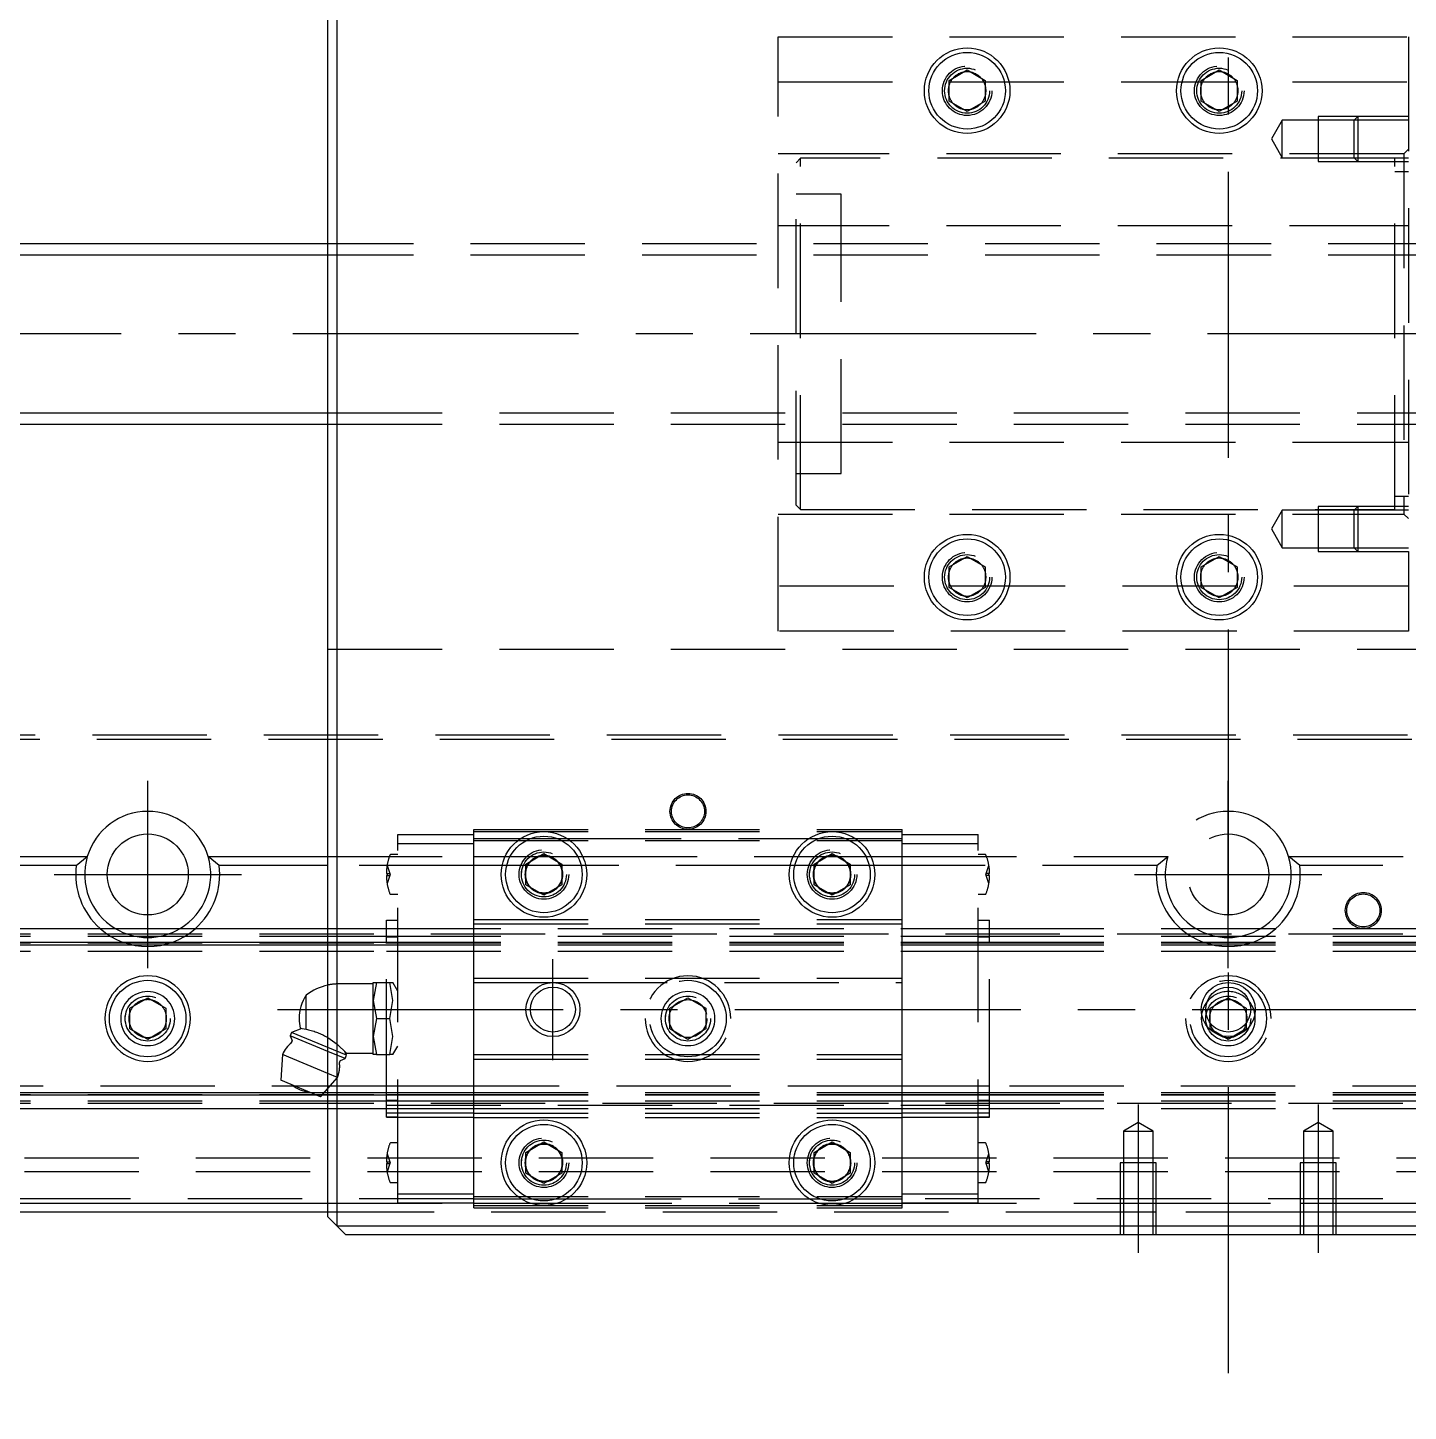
# Model space of a CAD drawing. Extents: x -13 to 861, y -286 to 120.
# Drawn here: x 126.7 to 280, y -119.6 to 34 of the extents above; entities that cross this region are included whole.
import ezdxf

# ---------------------------------------------------------------- set-up
doc = ezdxf.new("R2010")
doc.units = 0
doc.linetypes.add('CENTER', pattern=[50.8, 31.75, -6.35, 6.35, -6.35])
doc.linetypes.add('DASHED', pattern=[19.05, 12.7, -6.35])
doc.layers.get('0').update_dxf_attribs({"linetype": 'CONTINUOUS'})
doc.layers.add('CENTER', color=1, linetype='CENTER')

msp = doc.modelspace()

# ---------------------------------------------------------------- linework, layer by layer
at = {"color": 7, "linetype": 'CONTINUOUS'}
for p, q in [((161, 99), (161, -99)), ((160, -98), (160, 98)), ((229, 28.15), (231, 29.31)), ((231, 29.31), (233, 28.15)), ((257, 28.15), (259, 29.31)), ((259, 29.31), (261, 28.15)), ((229, 25.85), (229, 28.15)), ((233, 28.15), (233, 25.85)), ((257, 25.85), (257, 28.15)), ((261, 28.15), (261, 25.85)), ((231, 24.69), (229, 25.85)), ((233, 25.85), (231, 24.69)), ((259, 24.69), (257, 25.85)), ((261, 25.85), (259, 24.69)), ((160, 10), (28, 10)), ((28, -10), (160, -10)), ((229, -25.85), (231, -24.69)), ((229, -28.15), (229, -25.85)), ((231, -24.69), (233, -25.85)), ((233, -25.85), (233, -28.15)), ((257, -25.85), (259, -24.69)), ((257, -28.15), (257, -25.85)), ((259, -24.69), (261, -25.85)), ((261, -25.85), (261, -28.15)), ((231, -29.31), (229, -28.15)), ((233, -28.15), (231, -29.31)), ((259, -29.31), (257, -28.15)), ((261, -28.15), (259, -29.31)), ((26.71, -58), (133.29, -58)), ((132.06, -59), (133.29, -58)), ((146.71, -58), (160, -58)), ((147.94, -59), (146.71, -58)), ((182, -58.85), (184, -57.69)), ((184, -57.69), (186, -58.85)), ((214, -58.85), (216, -57.69)), ((216, -57.69), (218, -58.85)), ((132.06, -59), (27.94, -59)), ((160, -59), (147.94, -59)), ((182, -61.15), (182, -58.85)), ((186, -58.85), (186, -61.15)), ((214, -61.15), (214, -58.85)), ((218, -58.85), (218, -61.15)), ((184, -62.31), (182, -61.15)), ((186, -61.15), (184, -62.31)), ((216, -62.31), (214, -61.15)), ((218, -61.15), (216, -62.31)), ((0, -66), (160, -66)), ((0, -67.52), (160, -67.52)), ((0, -67.8), (160, -67.8)), ((138, -74.85), (140, -73.69)), ((140, -73.69), (142, -74.85)), ((157.6, -77.18), (157.6, -73.4)), ((138, -77.15), (138, -74.85)), ((142, -74.85), (142, -77.15)), ((140, -78.31), (138, -77.15)), ((142, -77.15), (140, -78.31)), ((155.98, -77.56), (155.83, -77.93)), ((155.83, -77.93), (156.04, -78.44)), ((160, -79.66), (155.83, -77.93)), ((157.1, -77.09), (155.98, -77.56)), ((160, -79.22), (155.98, -77.56)), ((156.94, -77.07), (157.6, -77.18)), ((157.6, -77.18), (157.73, -77.21)), ((157.73, -77.21), (157.87, -77.24)), ((157.87, -77.24), (158.02, -77.28)), ((158.02, -77.28), (158.16, -77.32)), ((158.16, -77.32), (158.31, -77.36)), ((158.31, -77.36), (158.47, -77.41)), ((158.47, -77.41), (158.59, -77.46)), ((158.59, -77.46), (158.73, -77.5)), ((158.73, -77.5), (158.86, -77.55)), ((158.86, -77.55), (158.99, -77.61)), ((158.99, -77.61), (159.12, -77.66)), ((159.12, -77.66), (159.26, -77.72)), ((159.26, -77.72), (159.39, -77.78)), ((159.39, -77.78), (159.52, -77.84)), ((159.52, -77.84), (159.65, -77.91)), ((159.65, -77.91), (159.78, -77.98)), ((159.78, -77.98), (159.91, -78.05)), ((159.91, -78.05), (160, -78.1)), ((154.97, -80), (154.77, -82.84)), ((160, -82.09), (154.97, -80)), ((159.2, -84.68), (154.77, -82.84)), ((0, -84.2), (158.05, -84.2)), ((159.2, -84.68), (160, -83.76)), ((159.62, -84.2), (160, -84.2)), ((0, -84.48), (158.73, -84.48)), ((0, -86), (160, -86)), ((159.37, -84.48), (160, -84.48)), ((182, -90.85), (184, -89.69)), ((184, -89.69), (186, -90.85)), ((214, -90.85), (216, -89.69)), ((216, -89.69), (218, -90.85)), ((182, -93.15), (182, -90.85)), ((186, -90.85), (186, -93.15)), ((214, -93.15), (214, -90.85)), ((218, -90.85), (218, -93.15)), ((184, -94.31), (182, -93.15)), ((186, -93.15), (184, -94.31)), ((216, -94.31), (214, -93.15)), ((218, -93.15), (216, -94.31)), ((1, -96.5), (160, -96.5)), ((160, -97.5), (2, -97.5)), ((161, -99), (160, -98)), ((162, -100), (161, -99)), ((161, -99), (359, -99)), ((358, -100), (162, -100))]:
    msp.add_line(p, q, dxfattribs=at)
at = {"color": 3, "linetype": 'DASHED'}
for p, q in [((210, 33), (280, 33)), ((210, -33), (210, 33)), ((280, 33), (280, -33)), ((210, 28), (280, 28)), ((228.5, 27), (228.51, 27.25)), ((256.5, 27), (256.51, 27.25)), ((266, 23.75), (264.79, 21.65)), ((270, 23.75), (266, 23.75)), ((266, 19.55), (266, 23.75)), ((274.4, 24.15), (270, 24.15)), ((270, 24.15), (270, 19.15)), ((274, 23.75), (270, 23.75)), ((274.4, 24.15), (274, 23.75)), ((280, 23.75), (274, 23.75)), ((280, 23.75), (274, 23.75)), ((274, 19.55), (274, 23.75)), ((280, 24.15), (274.4, 24.15)), ((280, 24.15), (274.4, 24.15)), ((274.4, 24.15), (274.4, 19.15)), ((264.79, 21.65), (266, 19.55)), ((279.5, 20), (210, 20)), ((280, 20.5), (279.5, 20)), ((279.5, 20), (279.5, -20)), ((212.5, 19.5), (212, 19)), ((212, -19), (212, 19)), ((278.5, 19.5), (212.5, 19.5)), ((212.5, -19.5), (212.5, 19.5)), ((266, 19.55), (270, 19.55)), ((270, 19.55), (274, 19.55)), ((270, 19.15), (274.4, 19.15)), ((274, 19.55), (280, 19.55)), ((274, 19.55), (274.4, 19.15)), ((274, 19.55), (280, 19.55)), ((274.4, 19.15), (280, 19.15)), ((274.4, 19.15), (280, 19.15)), ((278.5, -19.5), (278.5, 19.5)), ((280, 18), (278.5, 18)), ((217, 15.5), (212, 15.5)), ((217, -15.5), (217, 15.5)), ((279.5, 12), (210, 12)), ((280, 12), (279.5, 12)), ((360, 10), (160, 10)), ((360, 8.75), (160, 8.75)), ((160, -8.75), (360, -8.75)), ((160, -10), (360, -10)), ((210, -12), (279.5, -12)), ((279.5, -12), (280, -12)), ((212, -15.5), (217, -15.5)), ((278.5, -18), (280, -18)), ((212, -19), (212.5, -19.5)), ((212.5, -19.5), (278.5, -19.5)), ((266, -19.55), (264.79, -21.65)), ((270, -19.55), (266, -19.55)), ((266, -21.65), (266, -19.55)), ((274.4, -19.15), (270, -19.15)), ((270, -19.15), (270, -24.15)), ((274, -19.55), (270, -19.55)), ((274.4, -19.15), (274, -19.55)), ((280, -19.55), (274, -19.55)), ((280, -19.55), (274, -19.55)), ((274, -23.75), (274, -19.55)), ((280, -19.15), (274.4, -19.15)), ((280, -19.15), (274.4, -19.15)), ((274.4, -19.15), (274.4, -24.15)), ((210, -20), (279.5, -20)), ((279.5, -20), (280, -20.5)), ((264.79, -21.65), (266, -23.75)), ((266, -23.75), (266, -21.65)), ((266, -23.75), (270, -23.75)), ((270, -23.75), (274, -23.75)), ((270, -24.15), (274.4, -24.15)), ((274, -23.75), (280, -23.75)), ((274, -23.75), (274.4, -24.15)), ((274, -23.75), (280, -23.75)), ((274.4, -24.15), (280, -24.15)), ((274.4, -24.15), (280, -24.15)), ((228.5, -27), (228.51, -26.75)), ((256.5, -27), (256.52, -26.7)), ((280, -28), (210, -28)), ((280, -33), (210, -33)), ((160, -35), (360, -35)), ((0.5, -44.5), (519.5, -44.5)), ((1, -45), (519, -45)), ((176.2, -56), (176.2, -55)), ((176.2, -55), (223.8, -55)), ((176.2, -55.25), (223.8, -55.25)), ((223.8, -56), (223.8, -55)), ((167.77, -55.55), (176.2, -55.55)), ((167.77, -56.55), (167.77, -55.55)), ((167.77, -56.55), (176.2, -56.55)), ((167.77, -95.45), (167.77, -56.55)), ((176.2, -65), (176.2, -56)), ((176.2, -56), (181.44, -56)), ((176.2, -56.25), (223.8, -56.25)), ((181.44, -56), (182.56, -56)), ((182.56, -56), (185.44, -56)), ((185.44, -56), (186.56, -56)), ((186.56, -56), (213.44, -56)), ((213.44, -56), (214.56, -56)), ((214.56, -56), (217.44, -56)), ((217.44, -56), (218.56, -56)), ((218.56, -56), (223.8, -56)), ((223.8, -55.55), (232.23, -55.55)), ((223.8, -65), (223.8, -56)), ((223.8, -56.55), (232.23, -56.55)), ((232.23, -56.55), (232.23, -55.55)), ((232.23, -95.45), (232.23, -56.55)), ((160, -58), (176.2, -58)), ((167.77, -57.8), (166.99, -57.8)), ((176.2, -58), (179.69, -58)), ((179.69, -58), (180.25, -58)), ((180.25, -58), (182.11, -58)), ((182.11, -58), (182.5, -58)), ((182.5, -58), (183.36, -58)), ((183.36, -58), (183.46, -58)), ((183.46, -58), (183.5, -58)), ((183.5, -58), (184.5, -58)), ((184.5, -58), (184.54, -58)), ((184.54, -58), (184.64, -58)), ((184.64, -58), (185.5, -58)), ((185.5, -58), (185.89, -58)), ((185.89, -58), (187.75, -58)), ((187.75, -58), (188.31, -58)), ((188.31, -58), (211.69, -58)), ((211.69, -58), (212.25, -58)), ((212.25, -58), (214.11, -58)), ((214.11, -58), (214.5, -58)), ((214.5, -58), (215.36, -58)), ((215.36, -58), (215.46, -58)), ((215.46, -58), (215.5, -58)), ((215.5, -58), (216.5, -58)), ((216.5, -58), (216.54, -58)), ((216.54, -58), (216.64, -58)), ((216.64, -58), (217.5, -58)), ((217.5, -58), (217.89, -58)), ((217.89, -58), (219.75, -58)), ((219.75, -58), (220.31, -58)), ((220.31, -58), (223.8, -58)), ((223.8, -58), (253.29, -58)), ((233.01, -57.8), (232.23, -57.8)), ((252.06, -59), (253.29, -58)), ((266.71, -58), (296.2, -58)), ((267.94, -59), (266.71, -58)), ((176.2, -59), (160, -59)), ((166.5, -59.9), (166.58, -59.9)), ((166.58, -59), (166.9, -59.9)), ((166.58, -59.9), (166.9, -59.9)), ((166.58, -59.9), (166.58, -60.1)), ((166.9, -59.9), (166.94, -60)), ((179.36, -59), (176.2, -59)), ((179.87, -59), (179.36, -59)), ((181.44, -59), (179.87, -59)), ((181.71, -59), (181.44, -59)), ((181.5, -60), (181.53, -59.59)), ((182, -59), (181.71, -59)), ((182.15, -59), (182, -59)), ((182.2, -59), (182.15, -59)), ((185.8, -59), (182.2, -59)), ((185.85, -59), (185.8, -59)), ((186, -59), (185.85, -59)), ((186.29, -59), (186, -59)), ((186.56, -59), (186.29, -59)), ((188.13, -59), (186.56, -59)), ((188.64, -59), (188.13, -59)), ((211.36, -59), (188.64, -59)), ((211.87, -59), (211.36, -59)), ((213.44, -59), (211.87, -59)), ((213.71, -59), (213.44, -59)), ((213.5, -60), (213.53, -59.59)), ((214, -59), (213.71, -59)), ((214.15, -59), (214, -59)), ((214.2, -59), (214.15, -59)), ((217.8, -59), (214.2, -59)), ((217.85, -59), (217.8, -59)), ((218, -59), (217.85, -59)), ((218.29, -59), (218, -59)), ((218.56, -59), (218.29, -59)), ((220.13, -59), (218.56, -59)), ((220.64, -59), (220.13, -59)), ((223.8, -59), (220.64, -59)), ((252.06, -59), (223.8, -59)), ((233.1, -59.9), (233.06, -60)), ((233.1, -59.9), (233.42, -59)), ((233.42, -59.9), (233.1, -59.9)), ((233.42, -60.1), (233.42, -59.9)), ((233.42, -59.9), (233.5, -59.9)), ((296.2, -59), (267.94, -59)), ((166.58, -60.1), (166.5, -60.1)), ((166.9, -60.1), (166.58, -61)), ((166.58, -60.1), (166.9, -60.1)), ((166.9, -60.1), (166.94, -60)), ((233.1, -60.1), (233.06, -60)), ((233.42, -61), (233.1, -60.1)), ((233.42, -60.1), (233.1, -60.1)), ((233.5, -60.1), (233.42, -60.1)), ((166.99, -62.2), (167.77, -62.2)), ((232.23, -62.2), (233.01, -62.2)), ((160, -66), (166.5, -66)), ((166.5, -65.07), (167.77, -65.07)), ((166.5, -67.67), (166.5, -65.07)), ((166.5, -65.08), (167.77, -65.08)), ((166.5, -66), (223.8, -66)), ((176.2, -65.5), (176.2, -65)), ((176.2, -65), (223.8, -65)), ((176.2, -71.5), (176.2, -65.5)), ((176.2, -65.5), (223.8, -65.5)), ((223.8, -65.5), (223.8, -65)), ((223.8, -71.5), (223.8, -65.5)), ((223.8, -66), (233.5, -66)), ((232.23, -65.07), (233.5, -65.07)), ((232.23, -65.08), (233.5, -65.08)), ((233.5, -67.67), (233.5, -65.07)), ((233.5, -66), (286.5, -66)), ((0, -66.6), (520, -66.6)), ((0, -66.85), (160, -66.85)), ((0, -67.58), (166.5, -67.58)), ((160, -66.85), (166.5, -66.85)), ((160, -67.52), (166.5, -67.52)), ((166.5, -66.85), (223.8, -66.85)), ((166.5, -66.92), (167.77, -66.92)), ((166.5, -67.52), (223.8, -67.52)), ((166.5, -67.58), (223.8, -67.58)), ((223.8, -66.85), (233.5, -66.85)), ((223.8, -67.52), (233.5, -67.52)), ((223.8, -67.58), (233.5, -67.58)), ((232.23, -66.92), (233.5, -66.92)), ((233.5, -66.85), (286.5, -66.85)), ((233.5, -67.52), (286.5, -67.52)), ((233.5, -67.58), (286.5, -67.58)), ((0, -68.5), (166.5, -68.5)), ((160, -67.8), (166.5, -67.8)), ((166.5, -84.33), (166.5, -67.67)), ((166.5, -67.8), (223.8, -67.8)), ((166.5, -68.5), (223.8, -68.5)), ((223.8, -67.8), (233.5, -67.8)), ((223.8, -68.5), (233.5, -68.5)), ((233.5, -84.33), (233.5, -67.67)), ((233.5, -67.8), (286.5, -67.8)), ((233.5, -68.5), (286.5, -68.5)), ((165.04, -72.15), (161.04, -72.15)), ((161.04, -78.83), (161.04, -72.15)), ((165.04, -74), (165.04, -72)), ((165.04, -72), (165.4, -72)), ((165.4, -72), (165.04, -74)), ((165.4, -72), (166.87, -72)), ((166.87, -72), (167.22, -72)), ((167.22, -74), (166.87, -72)), ((167.77, -72.94), (167.22, -72)), ((176.2, -72), (176.2, -71.5)), ((176.2, -71.5), (223.8, -71.5)), ((176.2, -80), (176.2, -72)), ((176.2, -72), (185, -72)), ((185, -72), (223.8, -72)), ((223.8, -72), (223.8, -71.5)), ((223.8, -80), (223.8, -72)), ((198, -74.85), (200, -73.69)), ((200, -73.69), (202, -74.85)), ((258, -74.85), (260, -73.69)), ((260, -73.69), (262, -74.85)), ((165.04, -78), (165.04, -74)), ((165.04, -74), (165.4, -76)), ((166.87, -76), (167.22, -74)), ((198, -77.15), (198, -74.85)), ((202, -74.85), (202, -77.15)), ((258, -76.5), (258, -74.85)), ((262, -74.85), (262, -76.5)), ((137.5, -76), (137.53, -75.59)), ((165.4, -76), (165.04, -78)), ((165.4, -76), (166.87, -76)), ((167.22, -78), (166.87, -76)), ((197.5, -76), (197.53, -75.59)), ((257.5, -76), (257.53, -75.59)), ((258, -77.15), (258, -76.5)), ((262, -76.5), (262, -77.15)), ((160, -78.1), (161.04, -78.83)), ((165.04, -80), (165.04, -78)), ((165.04, -78), (165.4, -80)), ((166.87, -80), (167.22, -78)), ((200, -78.31), (198, -77.15)), ((202, -77.15), (200, -78.31)), ((260, -78.31), (258, -77.15)), ((262, -77.15), (260, -78.31)), ((162.08, -80.08), (160, -79.22)), ((161.93, -80.45), (160, -79.66)), ((161.04, -78.83), (162.08, -79.85)), ((162.08, -80.08), (161.9, -79.64)), ((162.08, -79.85), (165.04, -79.85)), ((167.22, -80), (167.77, -79.06)), ((161.42, -80.66), (161.93, -80.45)), ((161.93, -80.45), (162.08, -80.08)), ((165.4, -80), (165.04, -80)), ((165.4, -80), (166.87, -80)), ((167.22, -80), (166.87, -80)), ((176.2, -80), (223.8, -80)), ((176.2, -80.5), (176.2, -80)), ((176.2, -86.5), (176.2, -80.5)), ((176.2, -80.5), (223.8, -80.5)), ((223.8, -80.5), (223.8, -80)), ((223.8, -86.5), (223.8, -80.5)), ((161.07, -82.53), (160, -82.09)), ((160, -83.76), (161.07, -82.53)), ((166.5, -83.5), (0, -83.5)), ((0, -84.42), (166.5, -84.42)), ((158.05, -84.2), (159.62, -84.2)), ((160, -84.2), (166.5, -84.2)), ((176.2, -83.5), (166.5, -83.5)), ((166.5, -84.2), (176.2, -84.2)), ((166.5, -86.93), (166.5, -84.33)), ((166.5, -84.42), (176.2, -84.42)), ((223.8, -83.5), (176.2, -83.5)), ((176.2, -84.2), (223.8, -84.2)), ((176.2, -84.42), (223.8, -84.42)), ((233.5, -83.5), (223.8, -83.5)), ((223.8, -84.2), (233.5, -84.2)), ((223.8, -84.42), (233.5, -84.42)), ((286.5, -83.5), (233.5, -83.5)), ((233.5, -84.2), (286.5, -84.2)), ((233.5, -86.93), (233.5, -84.33)), ((233.5, -84.42), (286.5, -84.42)), ((0, -85.15), (160, -85.15)), ((0, -85.4), (520, -85.4)), ((158.73, -84.48), (159.37, -84.48)), ((160, -84.48), (166.5, -84.48)), ((160, -85.15), (166.5, -85.15)), ((160, -86), (166.5, -86)), ((166.5, -84.48), (176.2, -84.48)), ((167.77, -85.08), (166.5, -85.08)), ((166.5, -85.15), (176.2, -85.15)), ((166.5, -85.6), (233.5, -85.6)), ((166.5, -86), (176.2, -86)), ((176.2, -84.48), (223.8, -84.48)), ((176.2, -85.15), (223.8, -85.15)), ((176.2, -86), (223.8, -86)), ((223.8, -84.48), (233.5, -84.48)), ((223.8, -85.15), (233.5, -85.15)), ((223.8, -86), (233.5, -86)), ((233.5, -85.08), (232.23, -85.08)), ((233.5, -84.48), (286.5, -84.48)), ((233.5, -85.15), (286.5, -85.15)), ((233.5, -86), (286.5, -86)), ((166.5, -86.46), (167.77, -86.46)), ((166.5, -86.92), (167.77, -86.92)), ((166.5, -86.93), (167.77, -86.93)), ((167.77, -86.46), (176.2, -86.46)), ((167.77, -86.93), (176.2, -86.93)), ((176.2, -87), (176.2, -86.5)), ((176.2, -86.5), (223.8, -86.5)), ((176.2, -96), (176.2, -87)), ((176.2, -87), (223.8, -87)), ((223.8, -86.46), (232.23, -86.46)), ((223.8, -87), (223.8, -86.5)), ((223.8, -86.93), (232.23, -86.93)), ((223.8, -96), (223.8, -87)), ((232.23, -86.46), (233.5, -86.46)), ((232.23, -86.92), (233.5, -86.92)), ((232.23, -86.93), (233.5, -86.93)), ((250, -87.55), (248.35, -88.5)), ((251.65, -88.5), (250, -87.55)), ((270, -87.55), (268.35, -88.5)), ((271.65, -88.5), (270, -87.55)), ((248.35, -88.5), (248.35, -92)), ((248.35, -88.5), (251.65, -88.5)), ((251.65, -92), (251.65, -88.5)), ((268.35, -88.5), (268.35, -92)), ((268.35, -88.5), (271.65, -88.5)), ((271.65, -92), (271.65, -88.5)), ((167.77, -89.8), (166.99, -89.8)), ((233.01, -89.8), (232.23, -89.8)), ((520, -91.5), (0, -91.5)), ((166.5, -91.9), (166.58, -91.9)), ((166.58, -92.1), (166.5, -92.1)), ((166.58, -91), (166.9, -91.9)), ((166.58, -91.9), (166.9, -91.9)), ((166.58, -91.9), (166.58, -92.1)), ((166.9, -92.1), (166.58, -93)), ((166.58, -92.1), (166.9, -92.1)), ((166.9, -91.9), (166.94, -92)), ((166.9, -92.1), (166.94, -92)), ((181.5, -92), (181.53, -91.59)), ((213.5, -92), (213.53, -91.59)), ((233.1, -91.9), (233.06, -92)), ((233.1, -92.1), (233.06, -92)), ((233.1, -91.9), (233.42, -91)), ((233.42, -91.9), (233.1, -91.9)), ((233.42, -93), (233.1, -92.1)), ((233.42, -92.1), (233.1, -92.1)), ((233.42, -92.1), (233.42, -91.9)), ((233.42, -91.9), (233.5, -91.9)), ((233.5, -92.1), (233.42, -92.1)), ((248, -92), (248, -100)), ((252, -92), (248, -92)), ((248.35, -92), (248.35, -100)), ((251.65, -100), (251.65, -92)), ((252, -100), (252, -92)), ((268, -92), (268, -100)), ((272, -92), (268, -92)), ((268.35, -92), (268.35, -100)), ((271.65, -100), (271.65, -92)), ((272, -100), (272, -92)), ((520, -93), (0, -93)), ((166.99, -94.2), (167.77, -94.2)), ((232.23, -94.2), (233.01, -94.2)), ((176.2, -96), (0.5, -96)), ((160, -96.5), (176.2, -96.5)), ((167.77, -96.45), (167.77, -95.45)), ((167.77, -95.45), (176.2, -95.45)), ((167.77, -96.45), (176.2, -96.45)), ((176.2, -95.75), (223.8, -95.75)), ((176.2, -97), (176.2, -96)), ((176.2, -96), (181.44, -96)), ((176.2, -96.5), (182.48, -96.5)), ((176.2, -96.75), (223.8, -96.75)), ((181.44, -96), (182.56, -96)), ((182.48, -96.5), (185.52, -96.5)), ((182.56, -96), (185.44, -96)), ((185.44, -96), (186.56, -96)), ((185.52, -96.5), (214.48, -96.5)), ((186.56, -96), (213.44, -96)), ((213.44, -96), (214.56, -96)), ((214.48, -96.5), (217.52, -96.5)), ((214.56, -96), (217.44, -96)), ((217.44, -96), (218.56, -96)), ((217.52, -96.5), (223.8, -96.5)), ((218.56, -96), (223.8, -96)), ((223.8, -95.45), (232.23, -95.45)), ((223.8, -97), (223.8, -96)), ((296.2, -96), (223.8, -96)), ((223.8, -96.45), (232.23, -96.45)), ((223.8, -96.5), (248, -96.5)), ((232.23, -96.45), (232.23, -95.45)), ((248, -96.5), (252, -96.5)), ((252, -96.5), (268, -96.5)), ((268, -96.5), (272, -96.5)), ((272, -96.5), (296.2, -96.5)), ((248, -97.5), (160, -97.5)), ((176.2, -97), (223.8, -97)), ((252, -97.5), (248, -97.5)), ((268, -97.5), (252, -97.5)), ((272, -97.5), (268, -97.5)), ((360, -97.5), (272, -97.5))]:
    msp.add_line(p, q, dxfattribs=at)
at = {"color": 3, "linetype": 'CONTINUOUS'}
for p, q in [((160, 8.75), (28, 8.75)), ((28, -8.75), (160, -8.75))]:
    msp.add_line(p, q, dxfattribs=at)
at = {"color": 7, "linetype": 'CONTINUOUS'}
for centre, radius in [((231, 27), 4.75), ((231, 27), 4.25), ((259, 27), 4.75), ((259, 27), 4.25), ((231, -27), 4.75), ((231, -27), 4.25), ((259, -27), 4.75), ((259, -27), 4.25), ((184, -60), 4.75), ((216, -60), 4.75), ((140, -60), 4.5), ((184, -60), 4.25), ((216, -60), 4.25), ((140, -76), 4.25), ((260, -75), 3), ((185, -75), 2.5), ((260, -75), 2.5), ((184, -92), 4.75), ((216, -92), 4.75), ((184, -92), 4.25), ((216, -92), 4.25)]:
    msp.add_circle(centre, radius, dxfattribs=at)
at = {"color": 3, "linetype": 'DASHED'}
for centre, radius in [((231, 27), 2.75), ((231, 27), 2.5), ((259, 27), 2.75), ((259, 27), 2.5), ((231, -27), 2.75), ((231, -27), 2.5), ((259, -27), 2.75), ((259, -27), 2.5), ((200, -53), 2), ((200, -53), 1.83), ((260, -60), 4.5), ((184, -60), 2.75), ((184, -60), 2.5), ((184, -60), 2.07), ((216, -60), 2.75), ((216, -60), 2.5), ((216, -60), 2.07), ((275, -64), 2), ((275, -64), 1.83), ((200, -76), 4.25), ((260, -76), 4.25), ((140, -76), 2.5), ((200, -76), 2.5), ((260, -76), 2.5), ((200, -76), 2.1), ((184, -92), 2.75), ((184, -92), 2.5), ((184, -92), 2.07), ((216, -92), 2.75), ((216, -92), 2.5), ((216, -92), 2.07)]:
    msp.add_circle(centre, radius, dxfattribs=at)
at = {"color": 3, "linetype": 'CONTINUOUS'}
msp.add_circle((185, -75), 3, dxfattribs=at)
at = {"color": 3, "linetype": 'DASHED'}
for centre, radius, start, end in [((231, 27), 2.1, 137.7528, 162.2472), ((231, 27), 2.1, 102.2472, 137.7528), ((231, 27), 2.1, 77.7528, 102.2472), ((231, 27), 2.1, 42.2472, 77.7528), ((231, 27), 2.1, 17.7528, 42.2472), ((259, 27), 2.1, 137.7528, 162.2472), ((259, 27), 2.1, 102.2472, 137.7528), ((259, 27), 2.1, 77.7528, 102.2472), ((259, 27), 2.1, 42.2472, 77.7528), ((259, 27), 2.1, 17.7528, 42.2472), ((231, 27), 2.1, 162.2472, 180), ((231, 27), 2.1, 180, 197.7528), ((231, 27), 2.1, 197.7528, 222.2472), ((231, 27), 2.1, 317.7528, 342.2472), ((231, 27), 2.1, 342.2472, 17.7528), ((259, 27), 2.1, 162.2472, 180), ((259, 27), 2.1, 180, 197.7528), ((259, 27), 2.1, 197.7528, 222.2472), ((259, 27), 2.1, 317.7528, 342.2472), ((259, 27), 2.1, 342.2472, 17.7528), ((231, 27), 2.1, 222.2472, 257.7528), ((231, 27), 2.1, 257.7528, 282.2472), ((231, 27), 2.1, 282.2472, 317.7528), ((259, 27), 2.1, 222.2472, 257.7528), ((259, 27), 2.1, 257.7528, 282.2472), ((259, 27), 2.1, 282.2472, 317.7528), ((231, -27), 2.1, 137.7528, 162.2472), ((231, -27), 2.1, 102.2472, 137.7528), ((231, -27), 2.1, 77.7528, 102.2472), ((231, -27), 2.1, 42.2472, 77.7528), ((231, -27), 2.1, 17.7528, 42.2472), ((259, -27), 2.1, 137.7528, 162.2472), ((259, -27), 2.1, 102.2472, 137.7528), ((259, -27), 2.1, 77.7528, 102.2472), ((259, -27), 2.1, 42.2472, 77.7528), ((259, -27), 2.1, 17.7528, 42.2472), ((231, -27), 2.1, 162.2472, 180), ((231, -27), 2.1, 180, 197.7528), ((231, -27), 2.1, 197.7528, 222.2472), ((231, -27), 2.1, 317.7528, 342.2472), ((231, -27), 2.1, 342.2472, 17.7528), ((259, -27), 2.1, 162.2472, 180), ((259, -27), 2.1, 180, 197.7528), ((259, -27), 2.1, 197.7528, 222.2472), ((259, -27), 2.1, 317.7528, 342.2472), ((259, -27), 2.1, 342.2472, 17.7528), ((231, -27), 2.1, 222.2472, 257.7528), ((231, -27), 2.1, 257.7528, 282.2472), ((231, -27), 2.1, 282.2472, 317.7528), ((259, -27), 2.1, 222.2472, 257.7528), ((259, -27), 2.1, 257.7528, 282.2472), ((259, -27), 2.1, 282.2472, 317.7528), ((260, -60), 7, 16.6015, 163.3985), ((172.5, -60), 6, 159.1494, 170.4059), ((166.99, -57.9), 0.1, 90, 159.1494), ((184, -60), 2.1, 102.2472, 137.7528), ((184, -60), 2.06, 105.9141, 134.0859), ((184, -60), 2.06, 74.0859, 105.9141), ((184, -60), 2.1, 77.7528, 102.2472), ((184, -60), 2.1, 42.2472, 77.7528), ((184, -60), 2.06, 45.9141, 74.0859), ((216, -60), 2.1, 102.2472, 137.7528), ((216, -60), 2.06, 105.9141, 134.0859), ((216, -60), 2.06, 74.0859, 105.9141), ((216, -60), 2.1, 77.7528, 102.2472), ((216, -60), 2.1, 42.2472, 77.7528), ((216, -60), 2.06, 45.9141, 74.0859), ((233.01, -57.9), 0.1, 20.8506, 90), ((227.5, -60), 6, 9.5941, 20.8506), ((260, -60), 7, 163.3985, 238.9973), ((260, -60), 7, 301.0027, 16.6015), ((172.5, -60), 6, 170.4203, 179.0449), ((184, -60), 2.1, 162.2472, 180), ((184, -60), 2.06, 165.9141, 194.0859), ((184, -60), 2.06, 134.0859, 165.9141), ((184, -60), 2.1, 137.7528, 162.2472), ((184, -60), 2.06, 14.0859, 45.9141), ((184, -60), 2.1, 17.7528, 42.2472), ((184, -60), 2.1, 342.2472, 17.7528), ((184, -60), 2.06, 0, 14.0859), ((216, -60), 2.1, 162.2472, 180), ((216, -60), 2.06, 165.9141, 194.0859), ((216, -60), 2.06, 134.0859, 165.9141), ((216, -60), 2.1, 137.7528, 162.2472), ((216, -60), 2.06, 14.0859, 45.9141), ((216, -60), 2.1, 17.7528, 42.2472), ((216, -60), 2.1, 342.2472, 17.7528), ((216, -60), 2.06, 0, 14.0859), ((227.5, -60), 6, 0.9551, 9.5797), ((260, -60), 8, 172.8192, 228.5904), ((260, -60), 8, 311.4096, 7.1808), ((172.5, -60), 6, 180.9551, 189.5797), ((172.5, -60), 6, 189.5941, 200.8506), ((184, -60), 2.1, 180, 197.7528), ((184, -60), 2.06, 194.0859, 225.9141), ((184, -60), 2.1, 197.7528, 222.2472), ((184, -60), 2.1, 222.2472, 257.7528), ((184, -60), 2.1, 282.2472, 317.7528), ((184, -60), 2.06, 314.0859, 345.9141), ((184, -60), 2.1, 317.7528, 342.2472), ((184, -60), 2.06, 345.9141, 0), ((216, -60), 2.1, 180, 197.7528), ((216, -60), 2.06, 194.0859, 225.9141), ((216, -60), 2.1, 197.7528, 222.2472), ((216, -60), 2.1, 222.2472, 257.7528), ((216, -60), 2.1, 282.2472, 317.7528), ((216, -60), 2.06, 314.0859, 345.9141), ((216, -60), 2.1, 317.7528, 342.2472), ((216, -60), 2.06, 345.9141, 360), ((227.5, -60), 6, 339.1494, 350.4059), ((227.5, -60), 6, 350.4203, 359.0449), ((166.99, -62.1), 0.1, 200.8506, 270), ((184, -60), 2.06, 225.9141, 254.0859), ((184, -60), 2.06, 254.0859, 285.9141), ((184, -60), 2.1, 257.7528, 282.2472), ((184, -60), 2.06, 285.9141, 314.0859), ((216, -60), 2.06, 225.9141, 254.0859), ((216, -60), 2.06, 254.0859, 285.9141), ((216, -60), 2.1, 257.7528, 282.2472), ((216, -60), 2.06, 285.9141, 314.0859), ((233.01, -62.1), 0.1, 270, 339.1494), ((140, -60), 8, 228.5904, 311.4096), ((140, -60), 7, 238.9973, 301.0027), ((260, -60), 8, 228.5904, 311.4096), ((260, -60), 7, 238.9973, 301.0027), ((161.27, -78.15), 6, 92.1786, 102.2311), ((200, -76), 4.75, 0, 180), ((260, -76), 4.75, 0, 180), ((140, -76), 3, 0, 180), ((200, -76), 3, 0, 180), ((260, -76), 3, 38.6822, 141.3178), ((140, -76), 2.1, 137.7528, 162.2472), ((140, -76), 2.1, 102.2472, 137.7528), ((140, -76), 2.1, 77.7528, 102.2472), ((140, -76), 2.1, 42.2472, 77.7528), ((140, -76), 2.1, 17.7528, 42.2472), ((260, -76), 3, 141.3178, 180), ((260, -76), 2.1, 137.7528, 162.2472), ((260, -76), 2.1, 102.2472, 137.7528), ((260, -76), 2.1, 77.7528, 102.2472), ((260, -76), 2.1, 42.2472, 77.7528), ((260, -76), 2.1, 17.7528, 42.2472), ((260, -76), 3, 0, 38.6822), ((140, -76), 3, 180, 0), ((140, -76), 2.1, 162.2472, 180), ((140, -76), 2.1, 180, 197.7528), ((140, -76), 2.1, 197.7528, 222.2472), ((140, -76), 2.1, 317.7528, 342.2472), ((140, -76), 2.1, 342.2472, 17.7528), ((200, -76), 4.75, 180, 0), ((200, -76), 3, 180, 0), ((260, -76), 4.75, 180, 0), ((260, -76), 3, 180, 0), ((260, -76), 2.1, 162.2472, 180), ((260, -76), 2.1, 180, 191.537), ((260, -76), 2.1, 191.537, 197.7528), ((260, -76), 2.1, 197.7528, 222.2472), ((260, -76), 2.1, 317.7528, 342.2472), ((260, -76), 2.1, 348.463, 17.7528), ((260, -76), 2.1, 342.2472, 348.463), ((140, -76), 2.1, 222.2472, 257.7528), ((140, -76), 2.1, 257.7528, 282.2472), ((140, -76), 2.1, 282.2472, 317.7528), ((260, -76), 2.1, 222.2472, 257.7528), ((260, -76), 2.1, 257.7528, 282.2472), ((260, -76), 2.1, 282.2472, 317.7528), ((158.02, -81.27), 3.3, 337.5002, 6.8361), ((161.49, -80.85), 0.2, 112.5015, 186.8388), ((172.5, -92), 6, 159.1494, 170.4059), ((166.99, -89.9), 0.1, 90, 159.1494), ((184, -92), 2.06, 134.0859, 165.9141), ((184, -92), 2.1, 137.7528, 162.2472), ((184, -92), 2.1, 102.2472, 137.7528), ((184, -92), 2.06, 105.9141, 134.0859), ((184, -92), 2.06, 74.0859, 105.9141), ((184, -92), 2.1, 77.7528, 102.2472), ((184, -92), 2.1, 42.2472, 77.7528), ((184, -92), 2.06, 45.9141, 74.0859), ((184, -92), 2.06, 14.0859, 45.9141), ((184, -92), 2.1, 17.7528, 42.2472), ((216, -92), 2.06, 134.0859, 165.9141), ((216, -92), 2.1, 137.7528, 162.2472), ((216, -92), 2.1, 102.2472, 137.7528), ((216, -92), 2.06, 105.9141, 134.0859), ((216, -92), 2.06, 74.0859, 105.9141), ((216, -92), 2.1, 77.7528, 102.2472), ((216, -92), 2.1, 42.2472, 77.7528), ((216, -92), 2.06, 45.9141, 74.0859), ((216, -92), 2.06, 14.0859, 45.9141), ((216, -92), 2.1, 17.7528, 42.2472), ((233.01, -89.9), 0.1, 20.8506, 90), ((227.5, -92), 6, 9.5941, 20.8506), ((172.5, -92), 6, 170.4203, 179.0449), ((172.5, -92), 6, 180.9551, 189.5797), ((184, -92), 2.1, 162.2472, 180), ((184, -92), 2.1, 180, 197.7528), ((184, -92), 2.06, 165.9141, 194.0859), ((184, -92), 2.1, 342.2472, 17.7528), ((184, -92), 2.06, 0, 14.0859), ((184, -92), 2.06, 345.9141, 0), ((216, -92), 2.1, 162.2472, 180), ((216, -92), 2.1, 180, 197.7528), ((216, -92), 2.06, 165.9141, 194.0859), ((216, -92), 2.1, 342.2472, 17.7528), ((216, -92), 2.06, 0, 14.0859), ((216, -92), 2.06, 345.9141, 360), ((227.5, -92), 6, 0.9551, 9.5797), ((227.5, -92), 6, 350.4203, 359.0449), ((172.5, -92), 6, 189.5941, 200.8506), ((184, -92), 2.06, 194.0859, 225.9141), ((184, -92), 2.1, 197.7528, 222.2472), ((184, -92), 2.1, 222.2472, 257.7528), ((184, -92), 2.06, 225.9141, 254.0859), ((184, -92), 2.1, 282.2472, 317.7528), ((184, -92), 2.06, 285.9141, 314.0859), ((184, -92), 2.06, 314.0859, 345.9141), ((184, -92), 2.1, 317.7528, 342.2472), ((216, -92), 2.06, 194.0859, 225.9141), ((216, -92), 2.1, 197.7528, 222.2472), ((216, -92), 2.1, 222.2472, 257.7528), ((216, -92), 2.06, 225.9141, 254.0859), ((216, -92), 2.1, 282.2472, 317.7528), ((216, -92), 2.06, 285.9141, 314.0859), ((216, -92), 2.06, 314.0859, 345.9141), ((216, -92), 2.1, 317.7528, 342.2472), ((227.5, -92), 6, 339.1494, 350.4059), ((166.99, -94.1), 0.1, 200.8506, 270), ((184, -92), 2.06, 254.0859, 285.9141), ((184, -92), 2.1, 257.7528, 282.2472), ((216, -92), 2.06, 254.0859, 285.9141), ((216, -92), 2.1, 257.7528, 282.2472), ((233.01, -94.1), 0.1, 270, 339.1494)]:
    msp.add_arc(centre, radius, start, end, dxfattribs=at)
at = {"color": 7, "linetype": 'CONTINUOUS'}
for centre, radius, start, end in [((140, -60), 7, 16.6015, 163.3985), ((140, -60), 7, 163.3985, 238.9973), ((140, -60), 7, 301.0027, 16.6015), ((140, -60), 8, 172.8192, 228.5904), ((140, -60), 8, 311.4096, 7.1808), ((140, -76), 4.75, 0, 180), ((161.52, -76), 4.7, 146.4139, 179.9998), ((161.27, -78.15), 6, 102.2311, 127.7262), ((140, -76), 4.75, 180, 0), ((161.52, -76), 4.7, 180.0002, 193.1788), ((158.02, -81.27), 3.3, 128.1639, 157.4998), ((155.86, -78.51), 0.2, 308.1612, 22.4985), ((158.15, -80.95), 3.2, 229.2906, 247.5), ((158.15, -80.95), 3.2, 247.5, 265.7094)]:
    msp.add_arc(centre, radius, start, end, dxfattribs=at)
at = {"layer": 'CENTER', "color": 1, "linetype": 'CENTER'}
for p, q in [((260, 119.6), (260, -119.6)), ((594.25, 0), (-13.37, 0)), ((140, -70.4), (140, -49.6)), ((260, -70.4), (260, -49.6)), ((129.6, -60), (150.4, -60)), ((249.6, -60), (270.4, -60)), ((185, -80.6), (185, -69.4)), ((154.4, -75), (365.6, -75)), ((250, -85.55), (250, -102)), ((270, -85.55), (270, -102))]:
    msp.add_line(p, q, dxfattribs=at)

doc.saveas('drawing.dxf')
